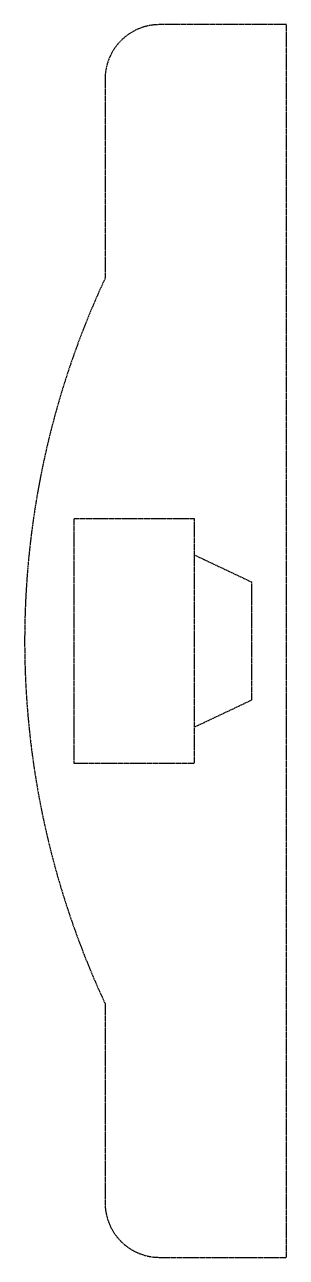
# Model space of a CAD drawing. Header units: millimetres. Extents: x -37312 to -36590, y -28495 to -25095.
import ezdxf

# ---------------------------------------------------------------- set-up
doc = ezdxf.new("R2010")
doc.units = ezdxf.units.MM
doc.linetypes.add('HIDDEN', pattern=[2.5, 1.5, -1])
doc.layers.add('H2', color=5, linetype='HIDDEN')

msp = doc.modelspace()

# ---------------------------------------------------------------- linework, layer by layer
at = {"layer": 'H2'}
for p, q in [((-36845.2, -26557.5), (-36685.8, -26632.8)), ((-36685.8, -26957.8), (-36685.8, -26632.8)), ((-36845.2, -27033.1), (-36685.8, -26957.8))]:
    msp.add_line(p, q, dxfattribs=at)
msp.add_lwpolyline([(-37090.5, -25245.3), (-37090.5, -25795.3, 0.221872), (-37090.5, -27795.3), (-37090.5, -28345.3, 0.414214), (-36940.5, -28495.3), (-36590.5, -28495.3), (-36590.5, -25095.3), (-36940.5, -25095.3, 0.414214), (-37090.5, -25245.3)], format="xyb", dxfattribs=at)
msp.add_lwpolyline([(-36845.2, -27132.8), (-37175.6, -27132.8), (-37175.6, -26457.8), (-36845.2, -26457.8)], close=True, dxfattribs=at)

doc.saveas('drawing.dxf')
